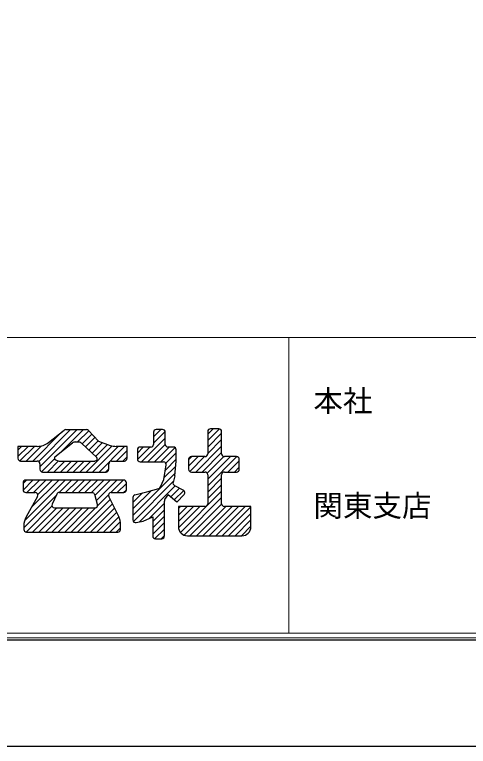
# Model space of a CAD drawing. Units: millimetres, scale not verified. Extents: x -335 to 210, y -148 to 148.
# Drawn here: x -107.3 to -61.3, y -148.5 to -74.2 of the extents above; entities that cross this region are included whole.
import ezdxf
from ezdxf.enums import TextEntityAlignment as Align

# ---------------------------------------------------------------- set-up
doc = ezdxf.new("R2010")
doc.units = ezdxf.units.MM
doc.header["$LTSCALE"] = 0.5
doc.layers.add('0-1_1-1図枠', color=3, linetype='Continuous', lineweight=18)
for name, color, linetype in [('0-2_1-2図名', 7, 'Continuous'), ('0-4_Defpoints', 7, 'Continuous'), ('0-8_5-4図補助2', 7, 'Continuous')]:
    doc.layers.add(name, color=color, linetype=linetype)
doc.styles.add('ＭＳ ゴシック', font='')
doc.styles.get('ＭＳ ゴシック').set_extended_font_data('MS Gothic')

msp = doc.modelspace()

# ---------------------------------------------------------------- linework, layer by layer
at = {"layer": '0-1_1-1図枠'}
for p, q in [((-199.5, -107), (199.5, -107)), ((-79.5, -107), (-79.5, -137)), ((-199.5, -137), (199.5, -137)), ((-200, -137.5), (200, -137.5))]:
    msp.add_line(p, q, dxfattribs=at)
at = {"layer": '0-4_Defpoints'}
msp.add_line((-200.2, -137.7), (200.2, -137.7), dxfattribs=at)
msp.add_line((-200.2, -137.7), (200.2, -137.7), dxfattribs=at)
msp.add_lwpolyline([(-210, -148.5), (-210, 148.5), (210, 148.5), (210, -148.5)], close=True, dxfattribs=at)
at = {"layer": '0-8_5-4図補助2'}
for p, q in [((-104.8885, -119.5912), (-101.6468, -116.3495)), ((-104.7653, -120.1221), (-100.9927, -116.3495)), ((-103.8952, -117.6644), (-102.3107, -116.4087)), ((-102.6337, -118.6447), (-100.3385, -116.3495)), ((-102.1406, -116.3495), (-100.0483, -116.3495)), ((-100.9481, -117.6132), (-99.811, -116.4761)), ((-93.2344, -117.0953), (-92.4885, -116.3495)), ((-93.2344, -117.7495), (-92.0503, -116.5654)), ((-92.3179, -116.3495), (-92.9605, -116.3495)), ((-87.7293, -116.8236), (-87.1809, -116.2751)), ((-87.7293, -117.4777), (-86.5327, -116.2811)), ((-87.7293, -116.549), (-87.7293, -118.8261)), ((-86.5896, -116.2751), (-87.4554, -116.2751)), ((-86.3158, -118.8261), (-86.3158, -116.549)), ((-105.4975, -119.546), (-102.5495, -116.598)), ((-100.4791, -117.7984), (-99.4943, -116.8136)), ((-100.1439, -118.1174), (-99.1777, -117.1511)), ((-94.4511, -119.6203), (-92.0441, -117.2134)), ((-93.2344, -116.6233), (-93.2344, -117.8597)), ((-92.0441, -117.8597), (-92.0441, -116.6233)), ((-87.7293, -118.1319), (-86.3158, -116.7184)), ((-106.1517, -119.546), (-104.6181, -118.0124)), ((-103.234, -119.1204), (-101.4568, -117.7119)), ((-101.1733, -117.6132), (-100.8562, -117.6132)), ((-100.5415, -117.739), (-99.0013, -119.2048)), ((-100.071, -120.6611), (-97.4231, -118.0133)), ((-99.8087, -118.4364), (-98.861, -117.4886)), ((-99.4736, -118.7554), (-98.4014, -117.6831)), ((-99.1384, -119.0743), (-97.9167, -117.8527)), ((-93.7969, -119.6203), (-92.044, -117.8674)), ((-88.9501, -120.6611), (-86.3158, -118.0267)), ((-87.7293, -118.7861), (-86.3158, -117.3726)), ((-106.9971, -119.0831), (-105.9733, -118.0592)), ((-106.9971, -118.4289), (-106.6274, -118.0592)), ((-106.796, -119.5362), (-105.3191, -118.0592)), ((-99.4168, -120.6611), (-96.815, -118.0592)), ((-98.7626, -120.6611), (-96.1608, -118.0592)), ((-96.9934, -119.546), (-95.9125, -118.4651)), ((-94.871, -118.732), (-94.2726, -118.1336)), ((-94.871, -118.4074), (-94.871, -119.3465)), ((-94.8685, -119.3836), (-93.6185, -118.1336)), ((-93.5082, -118.1336), (-94.5972, -118.1336)), ((-93.1427, -119.6203), (-91.656, -118.1336)), ((-92.4886, -119.6203), (-91.0487, -118.1805)), ((-91.971, -119.757), (-90.9282, -118.7141)), ((-91.202, -118.1336), (-91.7702, -118.1336)), ((-88.296, -120.6611), (-86.3158, -118.6809)), ((-104.6188, -120.6297), (-103.2975, -119.3085)), ((-103.996, -120.6611), (-102.868, -119.5331)), ((-103.1747, -119.4378), (-102.8264, -119.546)), ((-99.073, -119.5113), (-99.1846, -119.546)), ((-96.3392, -119.546), (-95.9125, -119.1193)), ((-92.0303, -120.4704), (-90.9282, -119.3683)), ((-89.6635, -120.0661), (-88.6974, -119.1)), ((-89.6635, -119.4119), (-89.3515, -119.1)), ((-89.6635, -119.3738), (-89.6635, -120.3872)), ((-89.5514, -120.6082), (-88.0432, -119.1)), ((-88.0031, -119.1), (-89.3897, -119.1)), ((-87.7708, -120.79), (-86.0783, -119.0976)), ((-87.7293, -121.4027), (-85.4265, -119.1)), ((-87.7293, -122.0569), (-84.774, -119.1016)), ((-84.8042, -119.1), (-86.042, -119.1)), ((-85.6793, -120.6611), (-84.5304, -119.5121)), ((-84.5304, -120.3872), (-84.5304, -119.3738)), ((-106.7233, -119.546), (-105.0392, -119.546)), ((-104.7653, -119.8198), (-104.7653, -120.3872)), ((-103.3418, -120.6611), (-102.2267, -119.546)), ((-102.8264, -119.546), (-99.1846, -119.546)), ((-102.6876, -120.6611), (-101.5726, -119.546)), ((-102.0335, -120.6611), (-100.9184, -119.546)), ((-101.3793, -120.6611), (-100.2642, -119.546)), ((-100.7251, -120.6611), (-99.6101, -119.546)), ((-97.7724, -120.3872), (-97.7724, -119.8198)), ((-97.4985, -119.546), (-96.1864, -119.546)), ((-94.5972, -119.6203), (-92.208, -119.6203)), ((-92.1681, -121.2624), (-90.9812, -120.0754)), ((-91.077, -121.0328), (-90.9282, -119.546)), ((-85.0251, -120.6611), (-84.5304, -120.1663)), ((-104.4915, -120.6611), (-98.0462, -120.6611)), ((-98.1085, -120.6611), (-97.7724, -120.325)), ((-95.3174, -125.0658), (-91.0539, -120.8024)), ((-89.3897, -120.6611), (-88.0031, -120.6611)), ((-87.7293, -120.9349), (-87.7293, -123.8811)), ((-86.3158, -123.8811), (-86.3158, -120.9349)), ((-86.042, -120.6611), (-84.8042, -120.6611)), ((-106.4764, -121.8332), (-106.122, -121.4788)), ((-106.4764, -121.7526), (-106.4764, -122.4687)), ((-106.4758, -122.4867), (-105.4678, -121.4788)), ((-106.3291, -125.6109), (-102.197, -121.4788)), ((-96.2608, -121.4788), (-106.2025, -121.4788)), ((-106.0774, -122.7426), (-104.8137, -121.4788)), ((-105.6084, -124.2361), (-102.8512, -121.4788)), ((-105.4233, -122.7426), (-104.1595, -121.4788)), ((-104.9703, -122.9438), (-103.5053, -121.4788)), ((-102.8066, -122.7426), (-101.5428, -121.4788)), ((-102.1524, -122.7426), (-100.8887, -121.4788)), ((-101.4983, -122.7426), (-100.2345, -121.4788)), ((-100.8441, -122.7426), (-99.5803, -121.4788)), ((-100.1899, -122.7426), (-98.9262, -121.4788)), ((-99.5358, -122.7426), (-98.272, -121.4788)), ((-99.176, -123.037), (-97.6179, -121.4788)), ((-99.0306, -123.5457), (-96.9637, -121.4788)), ((-97.5792, -122.7484), (-96.3095, -121.4788)), ((-95.9869, -122.4687), (-95.9869, -121.7526)), ((-95.273, -125.6756), (-91.2261, -121.6287)), ((-91.077, -121.0328), (-91.2479, -121.7161)), ((-87.7293, -122.7111), (-86.3158, -121.2976)), ((-96.9191, -122.7426), (-95.9869, -121.8104)), ((-96.2649, -122.7426), (-95.9869, -122.4645)), ((-94.6692, -125.726), (-91.017, -122.0738)), ((-91.4781, -123.1891), (-90.5883, -122.2992)), ((-91.1098, -122.025), (-90.2034, -122.5016)), ((-87.7293, -123.3652), (-86.3158, -121.9517)), ((-106.402, -126.3379), (-103.1376, -123.0736)), ((-106.2025, -122.7426), (-105.2344, -122.7426)), ((-104.9959, -123.151), (-106.1661, -125.224)), ((-103.0542, -122.8986), (-103.5372, -123.912)), ((-102.807, -122.7426), (-99.4667, -122.7426)), ((-98.9137, -123.9545), (-99.2035, -122.9411)), ((-98.9071, -124.0764), (-97.7906, -122.9599)), ((-96.7671, -125.1883), (-97.7687, -123.1365)), ((-97.5227, -122.7426), (-96.2608, -122.7426)), ((-95.3174, -124.4117), (-93.4471, -122.5414)), ((-95.3174, -123.7575), (-94.3438, -122.7839)), ((-95.3174, -123.251), (-95.3174, -125.5261)), ((-92.0679, -123.4485), (-91.7329, -122.9769)), ((-91.1212, -123.4863), (-90.1627, -122.5279)), ((-90.5009, -126.791), (-86.3158, -122.6059)), ((-100.9334, -126.7568), (-97.6193, -123.4427)), ((-100.2792, -126.7568), (-97.4047, -123.8823)), ((-93.6354, -125.3464), (-92.1185, -123.8294)), ((-92.1185, -127.152), (-92.1185, -123.6071)), ((-90.1224, -127.0667), (-86.3158, -123.2601)), ((-89.5301, -127.1285), (-86.314, -123.9124)), ((-106.1643, -126.7544), (-103.5434, -124.1335)), ((-105.5125, -126.7568), (-103.0594, -124.3037)), ((-104.8584, -126.7568), (-102.4052, -124.3037)), ((-104.2042, -126.7568), (-101.751, -124.3037)), ((-103.55, -126.7568), (-101.0969, -124.3037)), ((-103.29, -124.3037), (-99.177, -124.3037)), ((-102.8959, -126.7568), (-100.4427, -124.3037)), ((-102.2417, -126.7568), (-99.7885, -124.3037)), ((-101.5875, -126.7568), (-99.1304, -124.2997)), ((-99.625, -126.7568), (-97.1901, -124.3219)), ((-93.3088, -125.6739), (-92.1185, -124.4836)), ((-90.705, -125.6868), (-89.1732, -124.155)), ((-90.705, -125.0326), (-89.8274, -124.155)), ((-90.705, -124.3784), (-90.4815, -124.155)), ((-90.6974, -126.3333), (-88.519, -124.155)), ((-88.8759, -127.1285), (-85.9024, -124.155)), ((-88.2217, -127.1285), (-85.2482, -124.155)), ((-87.5676, -127.1285), (-84.594, -124.155)), ((-86.9134, -127.1285), (-83.9399, -124.155)), ((-86.2592, -127.1285), (-83.3401, -124.2093)), ((-98.9709, -126.7568), (-96.9755, -124.7615)), ((-98.3167, -126.7568), (-96.761, -125.2011)), ((-93.3088, -126.328), (-92.1185, -125.1378)), ((-85.6051, -127.1285), (-83.3401, -124.8635)), ((-106.402, -126.1215), (-106.402, -126.483)), ((-97.6625, -126.7568), (-96.6052, -125.6995)), ((-96.5821, -126.483), (-96.5821, -125.9892)), ((-93.3088, -126.9822), (-92.1185, -125.7919)), ((-84.9509, -127.1285), (-83.3401, -125.5177)), ((-84.2967, -127.1285), (-83.3401, -126.1718)), ((-106.1281, -126.7568), (-96.8559, -126.7568)), ((-97.0084, -126.7568), (-96.5821, -126.3305)), ((-93.0922, -127.4198), (-92.1185, -126.4461)), ((-93.0349, -127.4259), (-92.3923, -127.4259)), ((-92.4441, -127.4259), (-92.1185, -127.1002)), ((-89.7922, -127.1285), (-84.2529, -127.1285))]:
    msp.add_line(p, q, dxfattribs=at)
for points in [[(-99.8486, -116.4359), (-98.8139, -117.5389), (-97.6187, -117.9569)], [(-105.029, -118.0592), (-106.9971, -118.0592), (-106.9971, -119.2722)], [(-95.9125, -119.2722), (-95.9125, -118.0592), (-97.016, -118.0592)], [(-90.9356, -119.6203), (-90.9282, -119.6203), (-90.9282, -118.4074)], [(-92.5136, -122.1737), (-92.1929, -121.4045), (-91.9382, -119.9411)], [(-95.1132, -122.9862), (-93.9039, -122.6682), (-92.6931, -122.3321)], [(-90.1303, -122.9304), (-90.8538, -123.7089), (-91.7329, -122.9769)], [(-88.0031, -124.155), (-90.705, -124.155), (-90.705, -126.2157)], [(-83.3401, -126.2157), (-83.3401, -124.155), (-86.042, -124.155)], [(-94.9862, -125.7938), (-94.2759, -125.6417), (-93.3088, -125.1957), (-93.3088, -127.152)]]:
    msp.add_lwpolyline(points, dxfattribs=at)
for centre, radius, start, end in [((-102.1406, -116.6233), 0.2738, 90, 128.39742), ((-100.0483, -116.6233), 0.2738, 43.17355, 90), ((-92.9605, -116.6233), 0.2738, 90, 180), ((-92.3179, -116.6233), 0.2738, 0, 90), ((-87.4554, -116.549), 0.2738, 90, 180), ((-86.5896, -116.549), 0.2738, 0, 90), ((-105.029, -116.2337), 1.8256, 270, 308.39742), ((-101.1733, -118.0696), 0.4564, 90, 128.39742), ((-100.8562, -118.0696), 0.4564, 46.41835, 90), ((-97.016, -116.2337), 1.8256, 250.72316, 270), ((-93.5082, -117.8597), 0.2738, 270, 0), ((-91.7702, -117.8597), 0.2738, 180, 270), ((-94.5972, -118.4074), 0.2738, 90, 180), ((-91.202, -118.4074), 0.2738, 0, 90), ((-106.7233, -119.2722), 0.2738, 180, 270), ((-103.1206, -119.2635), 0.1826, 128.39742, 252.74028), ((-99.1272, -119.337), 0.1826, 287.25972, 46.41835), ((-96.1864, -119.2722), 0.2738, 270, 0), ((-94.5972, -119.3465), 0.2738, 180, 270), ((-89.3897, -119.3738), 0.2738, 90, 180), ((-88.0031, -118.8261), 0.2738, 270, 0), ((-86.042, -118.8261), 0.2738, 180, 270), ((-84.8042, -119.3738), 0.2738, 0, 90), ((-105.0392, -119.8198), 0.2738, 0, 90), ((-97.4985, -119.8198), 0.2738, 90, 180), ((-92.208, -119.8942), 0.2738, 350.12702, 90), ((-104.4915, -120.3872), 0.2738, 180, 270), ((-98.0462, -120.3872), 0.2738, 270, 0), ((-89.3897, -120.3872), 0.2738, 180, 270), ((-88.0031, -120.9349), 0.2738, 0, 90), ((-86.042, -120.9349), 0.2738, 90, 180), ((-84.8042, -120.3872), 0.2738, 270, 0), ((-106.2025, -121.7526), 0.2738, 90, 180), ((-96.2608, -121.7526), 0.2738, 0, 90), ((-90.9823, -121.7826), 0.2738, 165.95378, 242.25895), ((-106.2025, -122.4687), 0.2738, 180, 270), ((-96.2608, -122.4687), 0.2738, 270, 0), ((-92.7663, -122.0683), 0.2738, 285.51317, 337.36507), ((-90.3309, -122.744), 0.2738, 317.09995, 62.25895), ((-105.2344, -123.0164), 0.2738, 330.5544, 90), ((-102.807, -123.0164), 0.2738, 90, 154.5202), ((-99.4667, -123.0164), 0.2738, 15.9566, 90), ((-97.5227, -123.0164), 0.2738, 90, 206.02005), ((-95.0435, -123.251), 0.2738, 104.73314, 180), ((-103.29, -124.0298), 0.2738, 154.5202, 270), ((-99.177, -124.0298), 0.2738, 270, 15.9566), ((-91.8446, -123.6071), 0.2738, 144.61752, 180), ((-88.0031, -123.8811), 0.2738, 270, 0), ((-86.042, -123.8811), 0.2738, 180, 270), ((-104.5764, -126.1215), 1.8256, 150.5544, 180), ((-98.4077, -125.9892), 1.8256, 0, 26.02005), ((-95.0435, -125.5261), 0.2738, 180, 282.08606), ((-89.7922, -126.2157), 0.9128, 180, 270), ((-84.2529, -126.2157), 0.9128, 270, 0), ((-106.1281, -126.483), 0.2738, 180, 270), ((-96.8559, -126.483), 0.2738, 270, 0), ((-93.0349, -127.152), 0.2738, 180, 270), ((-92.3923, -127.152), 0.2738, 270, 0)]:
    msp.add_arc(centre, radius, start, end, dxfattribs=at)

# ---------------------------------------------------------------- texts
at = {"layer": '0-2_1-2図名', "style": 'ＭＳ ゴシック'}
for s, p in [('本社', (-77, -115.2034)), ('関東支店', (-77, -125.8391))]:
    msp.add_text(s, height=2.199, dxfattribs=at).set_placement(p, align=Align.BOTTOM_LEFT)

doc.saveas('drawing.dxf')
